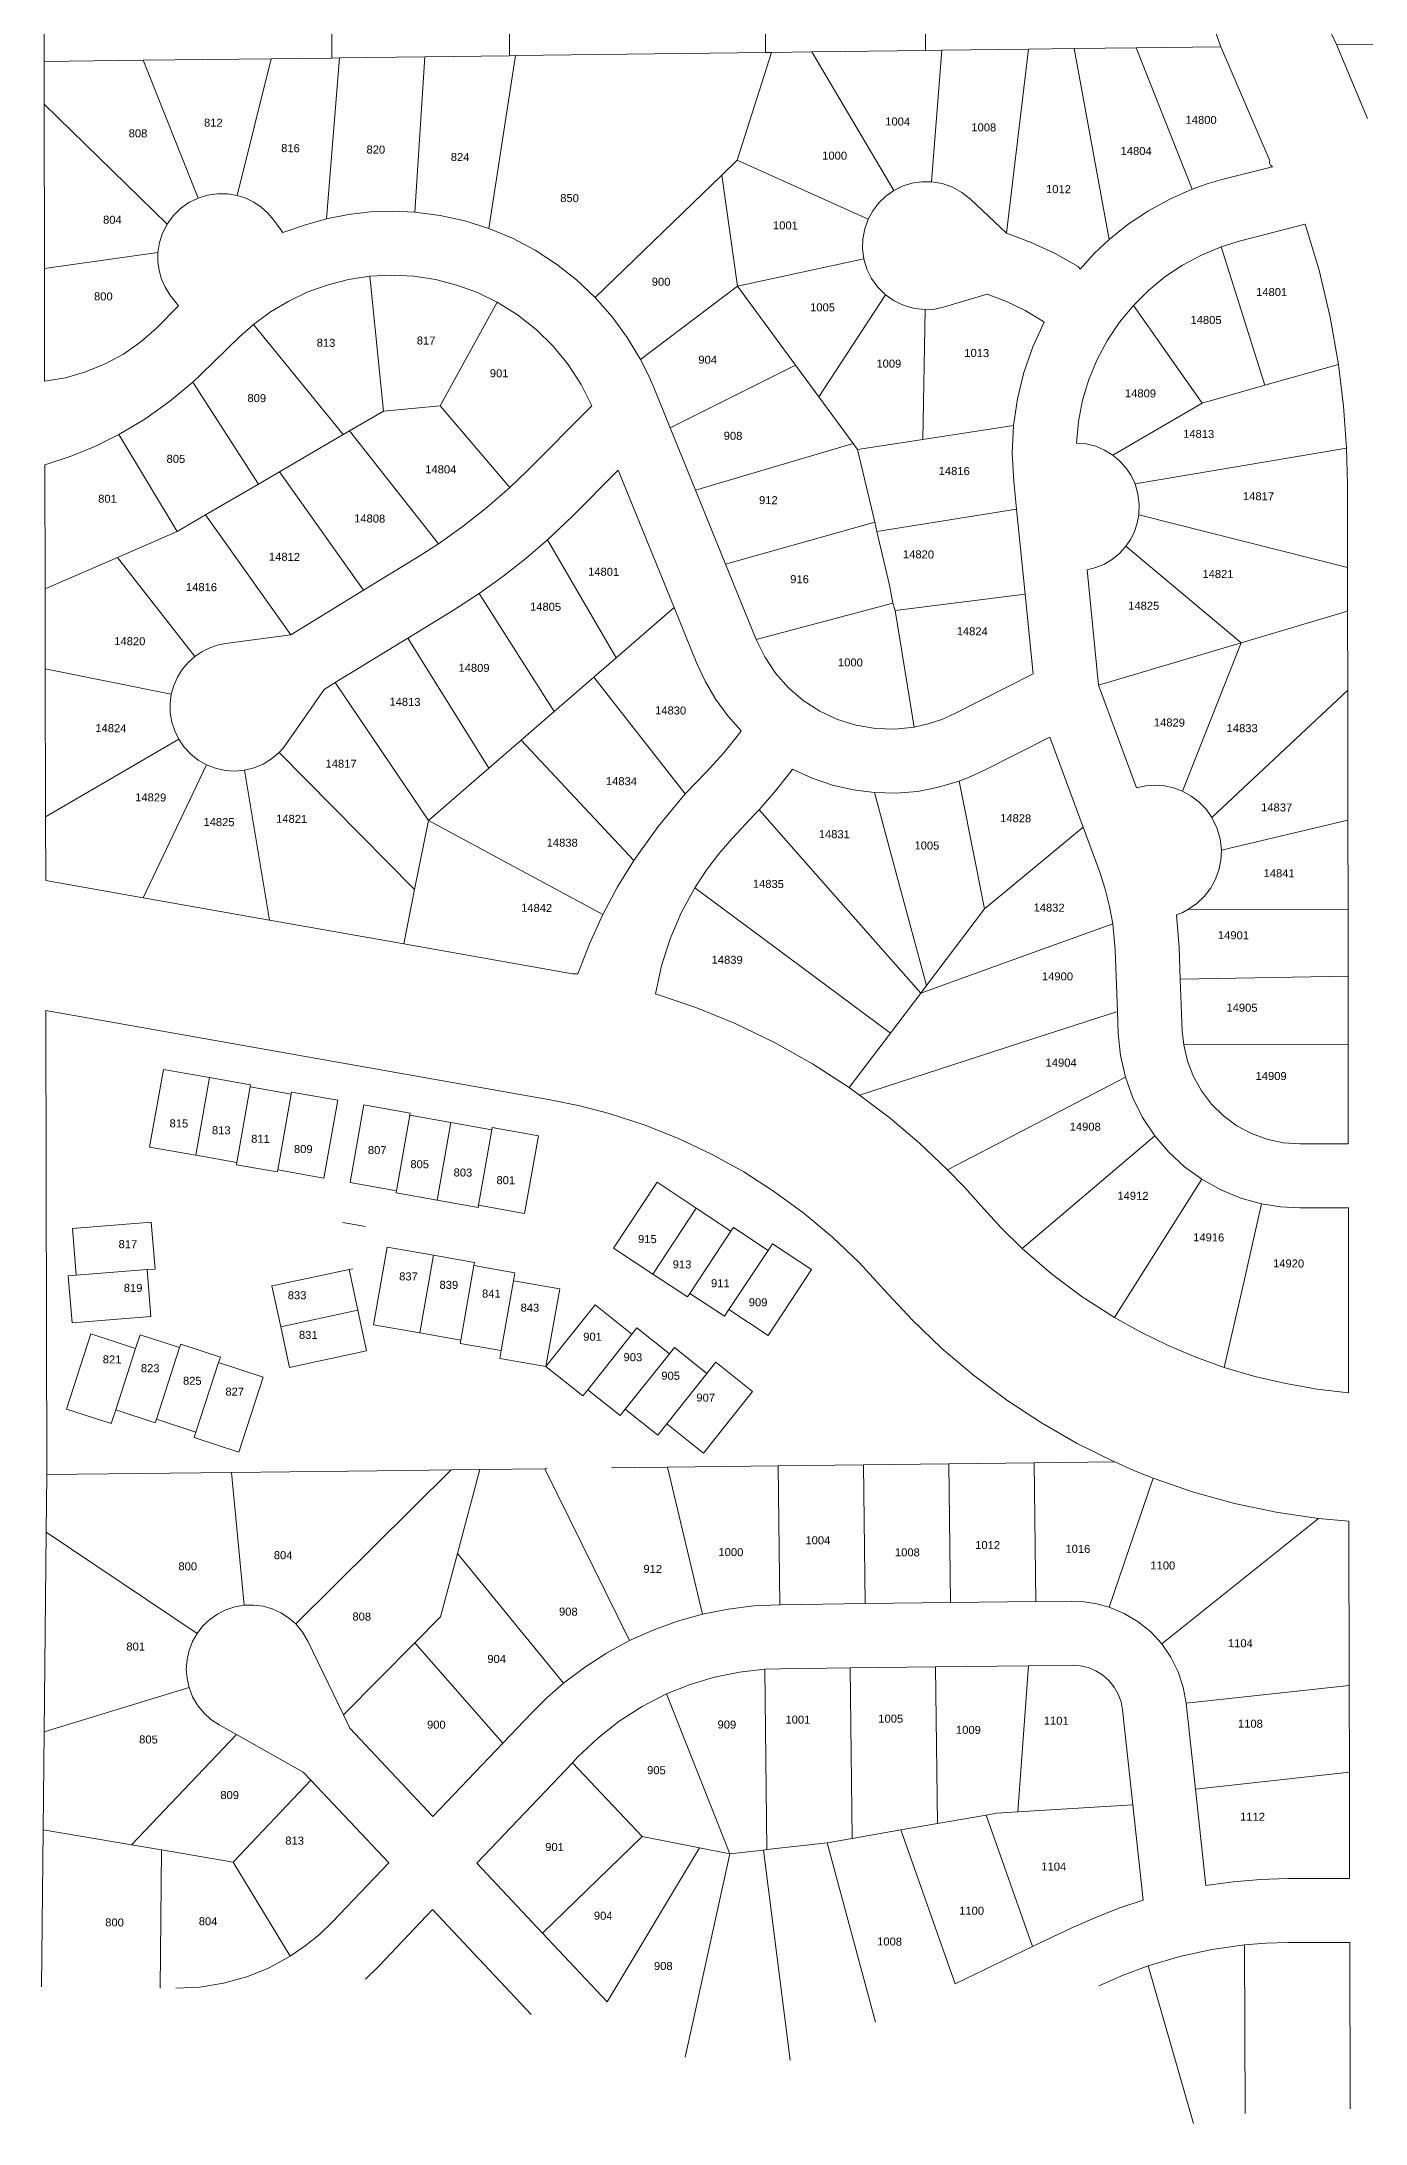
# Model space of a CAD drawing. Header units: feet. Extents: x 2808417 to 2820762, y 948624 to 970780.
# Drawn here: x 2816125 to 2817366, y 959688 to 961639 of the extents above; entities that cross this region are included whole.
import ezdxf
from ezdxf.enums import TextEntityAlignment as Align

# ---------------------------------------------------------------- set-up
doc = ezdxf.new("R2010")
doc.units = ezdxf.units.FT
doc.header["$LTSCALE"] = 0.015
doc.header["$MEASUREMENT"] = 0
doc.layers.add('Dakota County Addresses', color=7, linetype='Continuous')
doc.layers.add('Dakota County Parcels', color=7, linetype='Continuous')
doc.styles.add('Dimensions 100', font='arial.ttf')

# ---------------------------------------------------------------- blocks, each defined once
blk = doc.blocks.new('ACMAP_ANN_TEMPLATE_Dakota County Addresses')
at = {"layer": 'Dakota County Addresses', "style": 'Dimensions 100'}
blk.add_attdef('DakotaCountyAddress', text='', height=50, dxfattribs=at).set_placement((0, 0), align=Align.CENTER)

msp = doc.modelspace()

# ---------------------------------------------------------------- linework, layer by layer
at = {"layer": 'Dakota County Parcels', "lineweight": 5}
for p, q in [((2816563.4, 961625.5), (2816563, 961890.5)), ((2816803.3, 961628.5), (2816803, 961893.5)), ((2816953.3, 961630.5), (2816953, 961875.3)), ((2816127.3, 961620.2), (2816126.9, 961750)), ((2816396.9, 961748.5), (2816397.1, 961623.4)), ((2817329.3, 961656), (2817338.5, 961636.1)), ((2816127.3, 961620.2), (2816220.2, 961621.3)), ((2816127.3, 961580.2), (2816127.3, 961620.2)), ((2816220.2, 961621.3), (2816340.2, 961622.8)), ((2816220.2, 961621.3), (2816271.6, 961492.2)), ((2816308.3, 961494.7), (2816340.2, 961622.8)), ((2816340.2, 961622.8), (2816397.1, 961623.4)), ((2816392.1, 961472.8), (2816404.2, 961623.6)), ((2816397.1, 961623.4), (2816404.2, 961623.6)), ((2816404.2, 961623.6), (2816484.2, 961624.6)), ((2816474.8, 961479), (2816484.2, 961624.6)), ((2816484.2, 961624.6), (2816563.4, 961625.5)), ((2816544.2, 961463.8), (2816569.2, 961625.7)), ((2816563.4, 961625.5), (2816569.2, 961625.7)), ((2816569.2, 961625.7), (2816803.3, 961628.5)), ((2816776.8, 961527.6), (2816809.1, 961628.7)), ((2816803.3, 961628.5), (2816809.1, 961628.7)), ((2816809.1, 961628.7), (2816846.9, 961629.1)), ((2816846.9, 961629.1), (2816953.3, 961630.5)), ((2816846.9, 961629.1), (2816923.7, 961499.3)), ((2816953.3, 961630.5), (2816968.8, 961630.7)), ((2816959, 961507.4), (2816968.8, 961630.7)), ((2816968.8, 961630.7), (2817049.8, 961631.7)), ((2817029.3, 961459.2), (2817049.8, 961631.7)), ((2817049.8, 961631.7), (2817092.8, 961632.3)), ((2817092.8, 961632.3), (2817150.8, 961633)), ((2817092.8, 961632.3), (2817125.7, 961453.4)), ((2817150.8, 961633), (2817230.2, 961634)), ((2817150.8, 961633), (2817203.3, 961500.4)), ((2817230.2, 961634), (2817275.4, 961528.6)), ((2817338.5, 961636.1), (2817388.3, 961635.9)), ((2817338.5, 961636.1), (2817367.8, 961566.8)), ((2816127.6, 961426.2), (2816127.3, 961580.2)), ((2816127.3, 961580.2), (2816242.6, 961467.7)), ((2816762.4, 961513.7), (2816776.8, 961527.6)), ((2816776.8, 961527.6), (2816899.6, 961472.3)), ((2817233.8, 961510.2), (2817278.7, 961521.6)), ((2817275.4, 961528.6), (2817276, 961527.2)), ((2816643.8, 961399), (2816762.4, 961513.7)), ((2816762.4, 961513.7), (2816777.2, 961409.7)), ((2816995.5, 961491.2), (2817029.3, 961459.2)), ((2816342.5, 961471.5), (2816351.1, 961459.9)), ((2817248.7, 961452.1), (2817309.3, 961467.7)), ((2817248.7, 961452.1), (2817230.5, 961446.5)), ((2817230.5, 961446.5), (2817271.4, 961316.7)), ((2816127.6, 961426.2), (2816234, 961441.1)), ((2816127.8, 961320.5), (2816127.6, 961426.2)), ((2816777.2, 961409.7), (2816895.6, 961435.1)), ((2817096.4, 961427.9), (2817098.3, 961425.7)), ((2816432.5, 961418.9), (2816445.3, 961292.5)), ((2816686.3, 961341), (2816777.2, 961409.7)), ((2816777.2, 961409.7), (2816831.7, 961335.6)), ((2816253.2, 961391.2), (2816232.8, 961370.2)), ((2816245.1, 961401.4), (2816253.2, 961391.2)), ((2816498.5, 961297.3), (2816552, 961394.6)), ((2816853.5, 961305.8), (2816915.8, 961401.6)), ((2816950.9, 961265.9), (2816953.2, 961387.6)), ((2816971.3, 961390.1), (2817011.3, 961402)), ((2817148.2, 961391.6), (2817212.7, 961300.1)), ((2816323.5, 961373.6), (2816310.4, 961362)), ((2816323.5, 961373.6), (2816407.7, 961270.6)), ((2817063.3, 961376.9), (2817064.7, 961376)), ((2816274.6, 961327.2), (2816310.4, 961362)), ((2816266.7, 961319.7), (2816274.6, 961327.2)), ((2816714.1, 961276.7), (2816831.7, 961335.6)), ((2816831.7, 961335.6), (2816853.5, 961305.8)), ((2817271.4, 961316.7), (2817340.5, 961336.3)), ((2816266.7, 961319.7), (2816328.1, 961224.1)), ((2816698.7, 961314.7), (2816714.1, 961276.7)), ((2816853.5, 961305.8), (2816885.5, 961262.2)), ((2817212.7, 961300.1), (2817271.4, 961316.7)), ((2816413.4, 961273.9), (2816445.3, 961292.5)), ((2816445.3, 961292.5), (2816498.5, 961297.3)), ((2816498.5, 961297.3), (2816563.7, 961220.8)), ((2816579.6, 961236.1), (2816640.8, 961297.5)), ((2817129.1, 961251.1), (2817212.7, 961300.1)), ((2816197.4, 961270.5), (2816252.1, 961179.7)), ((2816347.8, 961235.6), (2816407.7, 961270.6)), ((2816407.7, 961270.6), (2816413.4, 961273.9)), ((2816413.4, 961273.9), (2816497, 961168.2)), ((2816714.1, 961276.7), (2816737.9, 961218.4)), ((2816889.6, 961256.6), (2816950.9, 961265.9)), ((2816950.9, 961265.9), (2817035.9, 961278.9)), ((2816737.9, 961218.4), (2816885.5, 961262.2)), ((2816885.5, 961262.2), (2816889.6, 961256.6)), ((2816889.6, 961256.6), (2816905.8, 961188.5)), ((2817149.8, 961224.2), (2817348.1, 961257.7)), ((2817348.8, 961223.9), (2817348.1, 961257.7)), ((2816128.2, 961126), (2816128, 961242)), ((2816328.1, 961224.1), (2816347.8, 961235.6)), ((2816347.8, 961235.6), (2816426.7, 961124.6)), ((2816563.7, 961220.8), (2816579.6, 961236.1)), ((2816622.1, 961193.7), (2816665.4, 961237.2)), ((2816665.4, 961237.2), (2816717.8, 961108.5)), ((2817036.1, 961226.9), (2817038.7, 961200.5)), ((2816278.7, 961195.2), (2816328.1, 961224.1)), ((2816737.9, 961218.4), (2816766.1, 961148.9)), ((2817348.9, 961145.9), (2817348.8, 961223.9)), ((2816252.1, 961179.7), (2816278.7, 961195.2)), ((2816278.7, 961195.2), (2816358.5, 961082.9)), ((2816599.2, 961172), (2816622.1, 961193.7)), ((2816766.1, 961148.9), (2816905.8, 961188.5)), ((2816905.8, 961188.5), (2816907.8, 961179.7)), ((2816907.8, 961179.7), (2817038.7, 961200.5)), ((2817038.7, 961200.5), (2817046.8, 961120.9)), ((2817153.4, 961195.4), (2817348.9, 961145.9)), ((2816196.1, 961155.4), (2816252.1, 961179.7)), ((2816599.2, 961172), (2816663.5, 961061.4)), ((2816907.8, 961179.7), (2816919.8, 961129.4)), ((2816128.2, 961126), (2816196.1, 961155.4)), ((2816196.1, 961155.4), (2816268.5, 961062.5)), ((2816426.7, 961124.6), (2816478.7, 961156.5)), ((2816478.7, 961156.5), (2816497, 961168.2)), ((2816766.1, 961148.9), (2816794.7, 961078.5)), ((2817141.2, 961165.8), (2817249.3, 961075.3)), ((2816919.8, 961129.4), (2816922.7, 961112.6)), ((2817104.8, 961143.6), (2817115.7, 961035.7)), ((2817349, 961104.9), (2817348.9, 961145.9)), ((2816128.4, 961051), (2816128.2, 961126)), ((2816358.5, 961082.9), (2816426.7, 961124.6)), ((2816510.1, 961105.3), (2816535.2, 961121.6)), ((2816535.2, 961121.6), (2816605.4, 961011)), ((2816794.7, 961078.5), (2816922.7, 961112.6)), ((2816922.7, 961112.6), (2816925, 961105.7)), ((2816925, 961105.7), (2817046.8, 961120.9)), ((2817046.8, 961120.9), (2817054.3, 961046.3)), ((2816468.3, 961079.7), (2816510.1, 961105.3)), ((2816663.5, 961061.4), (2816717.8, 961108.5)), ((2816717.8, 961108.5), (2816739.1, 961055.9)), ((2816925, 961105.7), (2816942.9, 960996.4)), ((2817249.3, 961075.3), (2817349, 961104.9)), ((2817349.1, 961030.9), (2817349, 961104.9)), ((2816297.3, 961074.6), (2816358.5, 961082.9)), ((2816400.1, 961038), (2816468.3, 961079.7)), ((2816468.3, 961079.7), (2816544.2, 960957.9)), ((2817115.7, 961035.7), (2817249.3, 961075.3)), ((2817194.2, 960936.3), (2817249.3, 961075.3)), ((2816642.4, 961043.1), (2816663.5, 961061.4)), ((2816128.6, 960912.1), (2816128.4, 961051)), ((2816128.4, 961051), (2816246.5, 961027.1)), ((2816354.6, 960980.9), (2816389.8, 961031.7)), ((2816389.8, 961031.7), (2816400.1, 961038)), ((2816400.1, 961038), (2816487.5, 960908.8)), ((2816605.4, 961011), (2816642.4, 961043.1)), ((2816642.4, 961043.1), (2816728, 960933.8)), ((2817054.3, 961046.3), (2816980.8, 961009)), ((2817115.7, 961035.7), (2817151.3, 960939.5)), ((2817221.8, 960911.6), (2817349.1, 961030.9)), ((2817349.3, 960909), (2817349.1, 961030.9)), ((2816574.4, 960984.1), (2816605.4, 961011)), ((2816779.3, 960990.9), (2816780.7, 960992.7)), ((2816128.6, 960912.1), (2816253.5, 960984.9)), ((2816544.2, 960957.9), (2816574.4, 960984.1)), ((2816574.4, 960984.1), (2816679.9, 960871.4)), ((2817008, 960955.5), (2817069.8, 960986.8)), ((2817069.8, 960986.8), (2817101.1, 960902.5)), ((2816220.3, 960836.3), (2816279.6, 960960.9)), ((2816315.2, 960955.9), (2816338.5, 960815.4)), ((2816347.5, 960972.5), (2816474.6, 960844.1)), ((2816487.5, 960908.8), (2816544.2, 960957.9)), ((2816728, 960933.8), (2816748.2, 960954.5)), ((2816827.4, 960955), (2816828.8, 960956.9)), ((2816793.2, 960914.4), (2816797.5, 960918.8)), ((2816797.5, 960918.8), (2816797.9, 960918.4)), ((2816128.8, 960852.5), (2816128.6, 960912.1)), ((2816474.6, 960844.1), (2816487.5, 960908.8)), ((2816487.5, 960908.8), (2816650.9, 960820.8)), ((2816772.3, 960892), (2816793.2, 960914.4)), ((2817101.1, 960902.5), (2817116.7, 960860.3)), ((2817230.7, 960880.9), (2817349.3, 960909)), ((2817349.4, 960825), (2817349.3, 960909)), ((2816128.8, 960852.5), (2816220.3, 960836.3)), ((2816464.5, 960793.1), (2816474.6, 960844.1)), ((2816220.3, 960836.3), (2816338.5, 960815.4)), ((2816954.3, 960754.1), (2817008.6, 960825.9)), ((2817191.1, 960789.9), (2817188.8, 960820.4)), ((2817199.9, 960825.7), (2817349.4, 960825)), ((2817349.5, 960763), (2817349.4, 960825)), ((2816338.5, 960815.4), (2816464.5, 960793.1)), ((2817131.1, 960787.6), (2817129, 960811.8)), ((2816464.5, 960793.1), (2816622.4, 960765.1)), ((2817133.4, 960729.7), (2817131.1, 960787.6)), ((2817192.2, 960760), (2817191.1, 960789.9)), ((2816622.4, 960765.1), (2816627.6, 960765.1)), ((2817192.2, 960760), (2817349.5, 960763)), ((2817194.1, 960711.4), (2817192.2, 960760)), ((2817349.6, 960699), (2817349.5, 960763)), ((2816920.5, 960709.5), (2816948.9, 960746.9)), ((2816948.9, 960746.9), (2816954.3, 960754.1)), ((2816129.4, 960572.8), (2816129, 960730.6)), ((2816129, 960730.6), (2816601.5, 960647)), ((2817134.1, 960709.1), (2817133.4, 960729.7)), ((2816881.9, 960658.4), (2816920.5, 960709.5)), ((2817194.1, 960711.4), (2817195.4, 960698.5)), ((2817195.4, 960698.5), (2817349.6, 960699)), ((2817349.7, 960605.7), (2817349.6, 960699)), ((2816226.2, 960602.7), (2816239.1, 960675.5)), ((2816239.1, 960675.5), (2816282.4, 960667.9)), ((2816269.5, 960595), (2816282.4, 960667.9)), ((2816282.4, 960667.9), (2816320.8, 960661.1)), ((2816320.4, 960659.1), (2816320.8, 960661.1)), ((2816307.9, 960588.2), (2816320.4, 960659.1)), ((2816320.4, 960659.1), (2816358.8, 960652.3)), ((2816346.3, 960581.4), (2816358.8, 960652.3)), ((2816358.8, 960652.3), (2816359.2, 960654.3)), ((2816359.2, 960654.3), (2816402.5, 960646.6)), ((2816389.6, 960573.7), (2816402.5, 960646.6)), ((2816414.2, 960569.4), (2816427.1, 960642.2)), ((2816427.1, 960642.2), (2816470.4, 960634.6)), ((2816891.7, 960651.5), (2816881.9, 960658.4)), ((2816457.5, 960561.7), (2816470.1, 960632.6)), ((2816470.1, 960632.6), (2816470.4, 960634.6)), ((2816470.1, 960632.6), (2816508.5, 960625.8)), ((2816495.6, 960552.9), (2816508.5, 960625.8)), ((2816508.5, 960625.8), (2816546.9, 960619)), ((2816226.2, 960602.7), (2816269.5, 960595)), ((2816534.3, 960548.1), (2816546.9, 960619)), ((2816546.9, 960619), (2816547.2, 960621)), ((2816547.2, 960621), (2816590.6, 960613.3)), ((2816577.6, 960540.4), (2816590.6, 960613.3)), ((2817304.2, 960605.7), (2817349.7, 960605.7)), ((2816269.5, 960595), (2816307.9, 960588.2)), ((2816307.9, 960588.2), (2816307.5, 960586.2)), ((2816307.5, 960586.2), (2816345.9, 960579.4)), ((2816129.9, 960295.7), (2816129.4, 960572.8)), ((2816345.9, 960579.4), (2816346.3, 960581.4)), ((2816346.3, 960581.4), (2816389.6, 960573.7)), ((2816414.2, 960569.4), (2816457.5, 960561.7)), ((2816661, 960508), (2816701.8, 960569.7)), ((2816701.8, 960569.7), (2816738.5, 960545.5)), ((2816457.5, 960561.7), (2816457.2, 960559.7)), ((2816457.2, 960559.7), (2816495.6, 960552.9)), ((2816495.6, 960552.9), (2816534, 960546.1)), ((2816534, 960546.1), (2816534.3, 960548.1)), ((2816534.3, 960548.1), (2816577.6, 960540.4)), ((2816697.7, 960483.7), (2816738.5, 960545.5)), ((2816738.5, 960545.5), (2816771.1, 960524)), ((2817304.2, 960545.7), (2817349.8, 960545.7)), ((2817349.9, 960465.7), (2817349.8, 960545.7)), ((2816154, 960526.3), (2816227.8, 960532.2)), ((2816154, 960526.3), (2816157.5, 960482.5)), ((2816227.8, 960532.2), (2816231.3, 960488.4)), ((2816407.4, 960532), (2816428.6, 960528.2)), ((2816771.1, 960524), (2816773.3, 960527.3)), ((2816773.3, 960527.3), (2816805.8, 960505.8)), ((2816436.1, 960436.1), (2816449, 960509)), ((2816449, 960509), (2816492.3, 960501.3)), ((2816661, 960508), (2816697.7, 960483.7)), ((2816732.5, 960465.6), (2816771.1, 960524)), ((2816769.1, 960450.3), (2816805.8, 960505.8)), ((2816805.8, 960505.8), (2816809.9, 960512)), ((2816809.9, 960512), (2816846.6, 960487.8)), ((2816157.5, 960482.5), (2816223.8, 960487.8)), ((2816223.8, 960487.8), (2816231.3, 960488.4)), ((2816223.8, 960487.8), (2816227.3, 960443.9)), ((2816344.3, 960473.2), (2816413.2, 960488)), ((2816416.6, 960488.7), (2816413.2, 960488)), ((2816413.2, 960488), (2816421.4, 960449.9)), ((2816479.4, 960428.5), (2816492.3, 960501.3)), ((2816492.3, 960501.3), (2816530.7, 960494.5)), ((2816517.8, 960421.7), (2816530.2, 960491.6)), ((2816530.2, 960491.6), (2816530.7, 960494.5)), ((2816530.2, 960491.6), (2816568.6, 960484.8)), ((2816846.6, 960487.8), (2816805.8, 960426.1)), ((2816157.5, 960482.5), (2816150, 960481.9)), ((2816150, 960481.9), (2816153.5, 960438)), ((2816340.9, 960472.5), (2816344.3, 960473.2)), ((2816340.9, 960472.5), (2816349.1, 960434.3)), ((2816555.7, 960411.9), (2816567.3, 960477.4)), ((2816567.3, 960477.4), (2816568.6, 960484.8)), ((2816567.3, 960477.4), (2816610.6, 960469.7)), ((2816597.7, 960396.9), (2816610.6, 960469.7)), ((2816697.7, 960483.7), (2816730.3, 960462.2)), ((2816349.1, 960434.3), (2816421.4, 960449.9)), ((2816421.4, 960449.9), (2816429.6, 960411.8)), ((2816597.7, 960396.9), (2816643.8, 960454.7)), ((2816643.8, 960454.7), (2816678.2, 960427.3)), ((2816730.3, 960462.2), (2816732.5, 960465.6)), ((2816732.5, 960465.6), (2816765, 960444.1)), ((2816765, 960444.1), (2816769.1, 960450.3)), ((2816769.1, 960450.3), (2816805.8, 960426.1)), ((2817350, 960372.5), (2817349.9, 960465.7)), ((2816148.3, 960357.1), (2816171.2, 960427.5)), ((2816153.5, 960438), (2816227.3, 960443.9)), ((2816171.2, 960427.5), (2816213.1, 960413.9)), ((2816349.1, 960434.3), (2816357.3, 960396.2)), ((2816436.1, 960436.1), (2816479.4, 960428.5)), ((2816479.4, 960428.5), (2816517.8, 960421.7)), ((2816636.8, 960375.3), (2816678.2, 960427.3)), ((2816678.2, 960427.3), (2816682.9, 960433.2)), ((2816682.9, 960433.2), (2816713.4, 960408.9)), ((2816194.4, 960356.4), (2816213.1, 960413.9)), ((2816213.1, 960413.9), (2816217.2, 960426.7)), ((2816217.2, 960426.7), (2816254.3, 960414.7)), ((2816232.5, 960347.6), (2816254.3, 960414.7)), ((2816254.3, 960414.7), (2816255.4, 960418)), ((2816255.4, 960418), (2816292.5, 960405.9)), ((2816370, 960398.9), (2816429.6, 960411.8)), ((2816517.8, 960421.7), (2816517.3, 960418.7)), ((2816517.3, 960418.7), (2816517.8, 960421.7)), ((2816517.3, 960418.7), (2816555.7, 960411.9)), ((2816555.7, 960411.9), (2816554.4, 960404.5)), ((2816672, 960356.9), (2816713.4, 960408.9)), ((2816713.4, 960408.9), (2816718, 960414.8)), ((2816718, 960414.8), (2816748.6, 960390.5)), ((2816269.6, 960335.6), (2816290.8, 960400.7)), ((2816290.8, 960400.7), (2816292.5, 960405.9)), ((2816292.5, 960405.9), (2816290.8, 960400.7)), ((2816290.8, 960400.7), (2816332.6, 960387.1)), ((2816357.3, 960396.2), (2816370, 960398.9)), ((2816554.4, 960404.5), (2816597.7, 960396.9)), ((2816597.7, 960396.9), (2816632.1, 960369.5)), ((2816710.9, 960343.2), (2816748.6, 960390.5)), ((2816748.6, 960390.5), (2816757, 960401.1)), ((2816757, 960401.1), (2816791.4, 960373.7)), ((2816309.7, 960316.7), (2816332.6, 960387.1)), ((2816632.1, 960369.5), (2816636.8, 960375.3)), ((2816636.8, 960375.3), (2816667.3, 960351)), ((2816791.4, 960373.7), (2816745.3, 960315.8)), ((2816148.3, 960357.1), (2816190.2, 960343.5)), ((2816190.2, 960343.5), (2816194.4, 960356.4)), ((2816194.4, 960356.4), (2816231.4, 960344.3)), ((2816667.3, 960351), (2816672, 960356.9)), ((2816672, 960356.9), (2816702.5, 960332.6)), ((2816231.4, 960344.3), (2816232.5, 960347.6)), ((2816232.5, 960347.6), (2816269.6, 960335.6)), ((2816269.6, 960335.6), (2816267.9, 960330.4)), ((2816267.9, 960330.4), (2816309.7, 960316.7)), ((2816702.5, 960332.6), (2816710.9, 960343.2)), ((2816710.9, 960343.2), (2816745.3, 960315.8)), ((2816129.2, 960241.6), (2816129.9, 960295.7)), ((2816129.9, 960295.7), (2816302.9, 960297.7)), ((2816302.9, 960297.7), (2816467, 960299.7)), ((2816302.9, 960297.7), (2816314.9, 960173.2)), ((2816363.2, 960155.8), (2816508.7, 960300.2)), ((2816467, 960299.7), (2816508.7, 960300.2)), ((2816508.7, 960300.2), (2816535.7, 960300.5)), ((2816514.8, 960221.8), (2816535.7, 960300.5)), ((2816535.7, 960300.5), (2816596.5, 960301.2)), ((2816596.5, 960301.2), (2816598.8, 960301.3)), ((2816596.5, 960301.2), (2816676.1, 960140.1)), ((2816659.2, 960302), (2816711.5, 960302.6)), ((2816711.5, 960302.6), (2816815.3, 960303.9)), ((2816711.5, 960302.6), (2816711.5, 960302.6)), ((2816711.5, 960302.6), (2816744.5, 960164.9)), ((2816815.3, 960303.9), (2816895.2, 960304.9)), ((2816815.3, 960303.8), (2816815.3, 960303.9)), ((2816816.8, 960173.8), (2816815.3, 960303.8)), ((2816895.2, 960304.9), (2816975.2, 960305.8)), ((2816895.2, 960304.8), (2816895.2, 960304.9)), ((2816896.8, 960174.8), (2816895.2, 960304.8)), ((2816975.2, 960305.8), (2817055.2, 960306.8)), ((2816975.2, 960305.7), (2816975.2, 960305.8)), ((2816976.8, 960175.7), (2816975.2, 960305.7)), ((2817055.2, 960306.8), (2817130.5, 960307.7)), ((2817055.2, 960306.7), (2817055.2, 960306.8)), ((2817056.8, 960176.7), (2817055.2, 960306.7)), ((2817125.7, 960171.4), (2817166.7, 960292.4)), ((2817130.5, 960307.7), (2817130.8, 960307.6)), ((2817174.8, 960137), (2817321.6, 960254.7)), ((2817321.6, 960254.7), (2817350.1, 960252.1)), ((2817350.5, 960098.1), (2817350.1, 960252.1)), ((2816127.4, 960054.7), (2816129.2, 960241.6)), ((2816129.2, 960241.6), (2816270.7, 960146.9)), ((2816498.9, 960162.3), (2816514.8, 960221.8)), ((2816514.8, 960221.8), (2816614.1, 960100.2)), ((2816816.8, 960173.8), (2816896.8, 960174.8)), ((2816896.8, 960174.8), (2816976.8, 960175.7)), ((2816976.8, 960175.7), (2817056.8, 960176.7)), ((2817056.8, 960176.7), (2817090, 960177.1)), ((2816474.8, 960138), (2816498.9, 960162.3)), ((2816374.6, 960139.6), (2816407.9, 960070.6)), ((2816407.9, 960070.6), (2816474.8, 960138)), ((2816474.8, 960138), (2816557.2, 960044.1)), ((2816817.5, 960113.8), (2816882.8, 960114.6)), ((2816882.8, 960114.6), (2816962.8, 960115.6)), ((2816884.7, 959954.7), (2816882.8, 960114.6)), ((2816962.8, 960115.6), (2817049.8, 960116.6)), ((2816964.5, 959968.6), (2816962.8, 960115.6)), ((2817040, 959979.6), (2817049.8, 960116.6)), ((2817049.8, 960116.6), (2817090.8, 960117.1)), ((2816127.4, 960054.7), (2816263.2, 960096.1)), ((2816817.5, 960113.8), (2816802.8, 960113.3)), ((2816804.8, 959944.2), (2816802.8, 960113.3)), ((2817197.8, 960081.6), (2817350.5, 960098.1)), ((2817350.7, 960016.7), (2817350.5, 960098.1)), ((2816710.7, 960090.1), (2816769.9, 959940.3)), ((2817197.8, 960081.6), (2817206.5, 960001)), ((2816291.3, 960061.2), (2816307.5, 960052.1)), ((2816407.9, 960070.6), (2816413.9, 960058)), ((2816413.9, 960058), (2816491.7, 959975.3)), ((2816557.2, 960044.1), (2816584.3, 960072.5)), ((2817138.1, 960075.1), (2817147.7, 959986.3)), ((2816126.4, 959962.7), (2816127.4, 960054.7)), ((2816209.1, 959948.7), (2816307.5, 960052.1)), ((2816307.5, 960052.1), (2816370.2, 960016.9)), ((2816491.7, 959975.3), (2816557.2, 960044.1)), ((2816532.9, 959931.5), (2816622.5, 960025.6)), ((2816622.5, 960025.6), (2816627.7, 960031.1)), ((2816687.7, 959956.6), (2816622.5, 960025.6)), ((2816304.4, 959932.6), (2816377.4, 960009.3)), ((2816370.2, 960016.9), (2816377.4, 960009.3)), ((2816377.4, 960009.3), (2816450.3, 959931.8)), ((2817206.5, 960001), (2817350.7, 960016.7)), ((2817206.5, 960001), (2817216.3, 959910.6)), ((2817350.9, 959917.1), (2817350.7, 960016.7)), ((2817010.2, 959976.6), (2817020, 959978.3)), ((2817020, 959978.3), (2817040, 959979.6)), ((2817040, 959979.6), (2817147.7, 959986.3)), ((2817147.7, 959986.3), (2817157.5, 959896.8)), ((2816125, 959815.6), (2816126.4, 959962.7)), ((2816126.4, 959962.7), (2816209.1, 959948.7)), ((2816884.7, 959954.7), (2816930.2, 959962.6)), ((2816930.2, 959962.6), (2816964.5, 959968.6)), ((2816930.2, 959962.6), (2816981.3, 959818.5)), ((2816964.5, 959968.6), (2817010.2, 959976.6)), ((2817010.2, 959976.6), (2817053.8, 959853.3)), ((2816209.1, 959948.7), (2816237.3, 959944)), ((2816236, 959814.5), (2816237.3, 959944)), ((2816237.3, 959944), (2816304.4, 959932.6)), ((2816594.5, 959865.9), (2816687.7, 959956.6)), ((2816655.1, 959801.5), (2816741.6, 959945.9)), ((2816687.7, 959956.6), (2816741.6, 959945.9)), ((2816728.3, 959749.8), (2816769.9, 959940.3)), ((2816741.6, 959945.9), (2816769.9, 959940.3)), ((2816769.9, 959940.3), (2816801.6, 959943.8)), ((2816801.6, 959943.8), (2816804.8, 959944.2)), ((2816801.6, 959943.8), (2816826.7, 959746.8)), ((2816804.8, 959944.2), (2816861.3, 959950.6)), ((2816861.3, 959950.6), (2816884.7, 959954.7)), ((2816861.3, 959950.6), (2816906.4, 959782.6)), ((2816304.4, 959932.6), (2816358, 959844.3)), ((2816397.6, 959876.5), (2816450.3, 959931.8)), ((2816532.9, 959931.5), (2816594.5, 959865.9)), ((2817292.9, 959917), (2817350.9, 959917.1)), ((2816441.1, 959835.1), (2816491.4, 959888)), ((2816491.4, 959888), (2816583.9, 959789.6)), ((2816594.5, 959865.9), (2816655.1, 959801.5)), ((2817053.8, 959853.3), (2817089.9, 959870.6)), ((2816981.3, 959818.5), (2817053.8, 959853.3)), ((2817252.9, 959697), (2817252.5, 959854.9)), ((2817293.1, 959857), (2817351, 959857.1)), ((2817351.4, 959701.2), (2817351, 959857.1)), ((2816428.6, 959822.8), (2816441.1, 959835.1)), ((2817162.1, 959835.3), (2817204.5, 959687.6))]:
    msp.add_line(p, q, dxfattribs=at)
for points in [[(2817191.4, 961878.3), (2817190.3, 961842.7), (2817191.5, 961807.1), (2817194.9, 961771.6), (2817200.5, 961736.4), (2817208.3, 961701.7), (2817218.2, 961667.5), (2817230.2, 961634)], [(2817278.7, 961521.6), (2817278, 961522), (2817277.4, 961522.4), (2817276.9, 961522.9), (2817276.4, 961523.5), (2817276.1, 961524.2), (2817275.9, 961524.9), (2817275.8, 961525.7), (2817275.8, 961526.4), (2817276, 961527.2)], [(2816959, 961507.4), (2816949.8, 961507.5), (2816940.7, 961506.1), (2816932, 961503.3), (2816923.7, 961499.3)], [(2816995.5, 961491.2), (2816987.6, 961497.5), (2816978.7, 961502.4), (2816969.1, 961505.8), (2816959, 961507.4)], [(2817203.3, 961500.4), (2817182.5, 961491.2), (2817162.5, 961480.2), (2817143.5, 961467.6), (2817125.7, 961453.4)], [(2817233.8, 961510.2), (2817218.4, 961505.7), (2817203.3, 961500.4)], [(2816271.6, 961492.2), (2816263, 961487.9), (2816255.1, 961482.3), (2816248.3, 961475.5), (2816242.6, 961467.7)], [(2816308.3, 961494.7), (2816299.1, 961496.2), (2816289.8, 961496.3), (2816280.6, 961495), (2816271.6, 961492.2)], [(2816342.5, 961471.5), (2816337.1, 961478), (2816330.9, 961483.7), (2816323.9, 961488.4), (2816316.3, 961492.1), (2816308.3, 961494.7)], [(2816923.7, 961499.3), (2816916.2, 961494), (2816909.6, 961487.6), (2816904, 961480.3), (2816899.6, 961472.3)], [(2816242.6, 961467.7), (2816238.4, 961459.3), (2816235.5, 961450.4), (2816234, 961441.1)], [(2816392.1, 961472.8), (2816371.4, 961466.9), (2816351.1, 961459.9)], [(2816474.8, 961479), (2816454, 961479.9), (2816433.2, 961479.2), (2816412.5, 961476.8), (2816392.1, 961472.8)], [(2816544.2, 961463.8), (2816521.6, 961470.9), (2816498.4, 961476), (2816474.8, 961479)], [(2816643.8, 961399), (2816626.4, 961415.5), (2816607.6, 961430.3), (2816587.5, 961443.4), (2816566.3, 961454.6), (2816544.2, 961463.8)], [(2816899.6, 961472.3), (2816896.4, 961463.3), (2816894.6, 961454), (2816894.4, 961444.5), (2816895.6, 961435.1)], [(2817340.5, 961336.3), (2817332.7, 961380.7), (2817322.3, 961424.5), (2817309.3, 961467.7)], [(2817096.4, 961427.9), (2817074.9, 961440.1), (2817052.5, 961450.6), (2817029.3, 961459.2)], [(2817125.7, 961453.4), (2817111.5, 961440.1), (2817098.3, 961425.7)], [(2817230.5, 961446.5), (2817212.1, 961438.8), (2817194.4, 961429.4), (2817177.8, 961418.3), (2817162.3, 961405.7), (2817148.2, 961391.6)], [(2816234, 961441.1), (2816234, 961432.7), (2816235.1, 961424.4), (2816237.3, 961416.3), (2816240.7, 961408.6), (2816245.1, 961401.4)], [(2816895.6, 961435.1), (2816898.5, 961425.6), (2816902.9, 961416.7), (2816908.7, 961408.6), (2816915.8, 961401.6)], [(2816432.5, 961418.9), (2816412.7, 961415.9), (2816393.4, 961411), (2816374.6, 961404.3), (2816356.6, 961395.7), (2816339.5, 961385.5), (2816323.5, 961373.6)], [(2816552, 961394.6), (2816533.4, 961403.6), (2816514.1, 961410.7), (2816494.1, 961415.8), (2816473.7, 961418.9), (2816453.1, 961419.9), (2816432.5, 961418.9)], [(2816640.8, 961297.5), (2816630.8, 961317.4), (2816618.6, 961336.1), (2816604.4, 961353.4), (2816588.5, 961369), (2816570.9, 961382.8), (2816552, 961394.6)], [(2816686.3, 961341), (2816673.9, 961361.6), (2816659.7, 961381), (2816643.8, 961399)], [(2816915.8, 961401.6), (2816924.1, 961395.8), (2816933.3, 961391.4), (2816943.1, 961388.7), (2816953.2, 961387.6)], [(2816953.2, 961387.6), (2816962.3, 961388.2), (2816971.3, 961390.1)], [(2817063.3, 961376.9), (2817046.8, 961386.9), (2817029.4, 961395.3), (2817011.3, 961402)], [(2817148.2, 961391.6), (2817135.2, 961375.9), (2817123.9, 961359), (2817114.3, 961341), (2817106.6, 961322.2), (2817100.7, 961302.8), (2817096.8, 961282.8), (2817094.9, 961262.6)], [(2816127.8, 961320.5), (2816147.3, 961323.8), (2816166.2, 961329.2), (2816184.4, 961336.7), (2816201.7, 961346), (2816217.9, 961357.3), (2816232.8, 961370.2)], [(2817064.7, 961376), (2817054, 961352.9), (2817045.6, 961328.8), (2817039.6, 961304.1), (2817035.9, 961278.9)], [(2816698.7, 961314.7), (2816692.9, 961328), (2816686.3, 961341)], [(2817348.1, 961257.7), (2817345.3, 961297.1), (2817340.5, 961336.3)], [(2816197.4, 961270.5), (2816221.8, 961285), (2816244.9, 961301.4), (2816266.7, 961319.7)], [(2816128, 961242), (2816151.8, 961249.9), (2816175, 961259.3), (2816197.4, 961270.5)], [(2817035.9, 961278.9), (2817034.7, 961252.9), (2817036.1, 961226.9)], [(2817129.1, 961251.1), (2817121.3, 961255.9), (2817112.9, 961259.5), (2817104, 961261.7), (2817094.9, 961262.6)], [(2817149.8, 961224.2), (2817146.1, 961232), (2817141.4, 961239.1), (2817135.7, 961245.5), (2817129.1, 961251.1)], [(2816497, 961168.2), (2816520.1, 961184.6), (2816542.4, 961202.1), (2816563.7, 961220.8)], [(2817153.4, 961195.4), (2817153.7, 961205.2), (2817152.5, 961214.8), (2817149.8, 961224.2)], [(2817141.2, 961165.8), (2817145.7, 961172.5), (2817149.3, 961179.8), (2817151.8, 961187.5), (2817153.4, 961195.4)], [(2816535.2, 961121.6), (2816557.3, 961137.5), (2816578.7, 961154.3), (2816599.2, 961172)], [(2817104.8, 961143.6), (2817113.2, 961145.8), (2817121.2, 961149.2), (2817128.7, 961153.8), (2817135.4, 961159.3), (2817141.2, 961165.8)], [(2816297.3, 961074.6), (2816289.6, 961073), (2816282.1, 961070.4), (2816275, 961066.9), (2816268.5, 961062.5)], [(2816794.7, 961078.5), (2816802.7, 961062.1), (2816812.9, 961046.9), (2816825.1, 961033.2), (2816838.9, 961021.3), (2816854.3, 961011.3), (2816870.9, 961003.5), (2816888.4, 960998.1), (2816906.4, 960995), (2816924.7, 960994.5), (2816942.9, 960996.4)], [(2816268.5, 961062.5), (2816262.2, 961056.8), (2816256.7, 961050.3), (2816252.2, 961043), (2816248.8, 961035.2), (2816246.5, 961027.1)], [(2816739.1, 961055.9), (2816747.2, 961038.7), (2816756.8, 961022.3), (2816768, 961006.9), (2816780.7, 960992.7)], [(2816246.5, 961027.1), (2816245.4, 961018.4), (2816245.6, 961009.7), (2816247, 961001.1), (2816249.7, 960992.7), (2816253.5, 960984.9)], [(2816942.9, 960996.4), (2816955.9, 960999.3), (2816968.6, 961003.5), (2816980.8, 961009)], [(2816253.5, 960984.9), (2816258.6, 960977.5), (2816264.7, 960971), (2816271.8, 960965.4), (2816279.6, 960960.9)], [(2816347.5, 960972.5), (2816351.3, 960976.6), (2816354.6, 960980.9)], [(2816748.2, 960954.5), (2816764.4, 960972.1), (2816779.3, 960990.9)], [(2816279.6, 960960.9), (2816288.1, 960957.7), (2816297, 960955.7), (2816306.1, 960955.1), (2816315.2, 960955.9)], [(2816315.2, 960955.9), (2816324.1, 960958.2), (2816332.6, 960961.7), (2816340.5, 960966.5), (2816347.5, 960972.5)], [(2816797.5, 960918.8), (2816812.9, 960936.6), (2816827.4, 960955)], [(2816828.8, 960956.9), (2816847.1, 960948.5), (2816866.1, 960941.9), (2816885.7, 960937.4), (2816905.7, 960934.9)], [(2816985, 960945.6), (2816996.6, 960950.2), (2817008, 960955.5)], [(2816905.7, 960934.9), (2816925.8, 960934.5), (2816945.9, 960936.1), (2816965.7, 960939.9), (2816985, 960945.6)], [(2816905.7, 960934.9), (2816927.2, 960854.8), (2816954.3, 960754.1)], [(2816985, 960945.6), (2817000.5, 960867.1), (2817008.6, 960825.9)], [(2817194.2, 960936.3), (2817186, 960939.3), (2817177.4, 960941.2), (2817168.6, 960941.9), (2817159.9, 960941.3), (2817151.3, 960939.5)], [(2817221.8, 960911.6), (2817216.4, 960919.3), (2817209.8, 960926), (2817202.4, 960931.7), (2817194.2, 960936.3)], [(2816728, 960933.8), (2816703, 960903.3), (2816679.9, 960871.4)], [(2816797.9, 960918.4), (2816850.4, 960858.8), (2816948.9, 960746.9)], [(2817008.6, 960825.9), (2817035.6, 960848.3), (2817101.1, 960902.5)], [(2817230.7, 960880.9), (2817229.5, 960891.6), (2817226.5, 960902), (2817221.8, 960911.6)], [(2816772.3, 960892), (2816759.6, 960877.4), (2816747.9, 960862), (2816737.2, 960845.8)], [(2817199.9, 960825.7), (2817207.7, 960831.1), (2817214.6, 960837.6), (2817220.4, 960845), (2817225, 960853.3), (2817228.3, 960862.2), (2817230.3, 960871.5), (2817230.7, 960880.9)], [(2816679.9, 960871.4), (2816664.6, 960846.5), (2816650.9, 960820.8)], [(2817129, 960811.8), (2817126, 960828.3), (2817121.9, 960844.4), (2817116.7, 960860.3)], [(2816737.2, 960845.8), (2816724.5, 960822.4), (2816714, 960797.9), (2816705.9, 960772.5), (2816700.2, 960746.4)], [(2816737.2, 960845.8), (2816801.4, 960798.1), (2816920.5, 960709.5)], [(2816650.9, 960820.8), (2816638.5, 960793.3), (2816627.6, 960765.1)], [(2817188.8, 960820.4), (2817194.5, 960822.7), (2817199.9, 960825.7)], [(2816948.9, 960746.9), (2817050.9, 960783.7), (2817129, 960811.8)], [(2816775.1, 960718.4), (2816738.1, 960733.5), (2816700.2, 960746.4)], [(2816891.7, 960651.5), (2817054, 960704), (2817133.4, 960729.7)], [(2816881.9, 960658.4), (2816847.6, 960680.6), (2816811.9, 960700.6), (2816775.1, 960718.4)], [(2817134.1, 960709.1), (2817136.2, 960688.5), (2817140.8, 960668.2)], [(2817195.4, 960698.5), (2817198.9, 960683.3), (2817204.5, 960668.8), (2817212.1, 960655.3), (2817221.5, 960642.9), (2817232.6, 960632), (2817245.1, 960622.7), (2817258.8, 960615.4), (2817273.4, 960610), (2817288.6, 960606.7), (2817304.2, 960605.7)], [(2816973.9, 960581.5), (2817065.3, 960629), (2817140.8, 960668.2)], [(2817140.8, 960668.2), (2817147.7, 960648.8), (2817156.9, 960630.4), (2817168.3, 960613.2)], [(2816914.5, 960469.3), (2816891.1, 960494.6), (2816866.2, 960518.4), (2816839.8, 960540.5), (2816812, 960560.8), (2816783, 960579.4), (2816752.9, 960596.1), (2816721.8, 960610.8), (2816689.8, 960623.4), (2816657, 960634.1), (2816629.4, 960641.2), (2816601.5, 960647)], [(2816973.9, 960581.5), (2816947.8, 960606.3), (2816920.4, 960629.7), (2816891.7, 960651.5)], [(2817044.1, 960507.6), (2817105.9, 960560.1), (2817168.3, 960613.2)], [(2817168.3, 960613.2), (2817181.4, 960597.9), (2817196.1, 960584.3), (2817212.4, 960572.5)], [(2817005.2, 960547.9), (2816989.9, 960565), (2816973.9, 960581.5)], [(2817130.6, 960442.9), (2817169.1, 960504), (2817212.4, 960572.5)], [(2817212.4, 960572.5), (2817230.1, 960562.6), (2817248.9, 960554.9), (2817268.4, 960549.4)], [(2817005.2, 960547.9), (2817024.1, 960527.2), (2817044.1, 960507.6)], [(2817233.4, 960396.2), (2817250.4, 960470.5), (2817268.4, 960549.4)], [(2817268.4, 960549.4), (2817286.2, 960546.6), (2817304.2, 960545.7)], [(2817044.1, 960507.6), (2817071.4, 960484), (2817100.2, 960462.4), (2817130.6, 960442.9)], [(2816914.5, 960469.3), (2816940.8, 960440.8), (2816968.8, 960413.9), (2816998.4, 960388.8), (2817029.5, 960365.5), (2817062, 960344.2), (2817095.7, 960324.9), (2817130.5, 960307.7)], [(2817130.6, 960442.9), (2817155.3, 960429.1), (2817180.7, 960416.7), (2817206.8, 960405.7), (2817233.4, 960396.2)], [(2817233.4, 960396.2), (2817262, 960387.7), (2817291, 960381), (2817320.4, 960375.9), (2817350, 960372.5)], [(2817130.8, 960307.6), (2817148.7, 960299.7), (2817166.7, 960292.4)], [(2817166.7, 960292.4), (2817204.5, 960279.4), (2817243, 960268.7), (2817282.1, 960260.4), (2817321.6, 960254.7)], [(2816314.9, 960173.2), (2816306.1, 960171.7), (2816297.7, 960169), (2816289.8, 960165), (2816282.6, 960159.9), (2816276.2, 960153.9), (2816270.7, 960146.9)], [(2816363.2, 960155.8), (2816356.5, 960161.6), (2816349.1, 960166.3), (2816341, 960169.9), (2816332.5, 960172.3), (2816323.7, 960173.4), (2816314.9, 960173.2)], [(2816816.8, 960173.8), (2816792.5, 960172.6), (2816768.4, 960169.6), (2816744.5, 960164.9)], [(2817125.7, 960171.4), (2817114.1, 960174.7), (2817102.1, 960176.5), (2817090, 960177.1)], [(2816374.6, 960139.6), (2816369.6, 960148.1), (2816363.2, 960155.8)], [(2816744.5, 960164.9), (2816721.1, 960158.3), (2816698.3, 960150), (2816676.1, 960140.1)], [(2817174.8, 960137), (2817164.5, 960148.2), (2817152.7, 960157.7), (2817139.7, 960165.5), (2817125.7, 960171.4)], [(2816270.7, 960146.9), (2816266.4, 960139.2), (2816263.2, 960130.9), (2816261.3, 960122.3), (2816260.6, 960113.5), (2816261.3, 960104.7), (2816263.2, 960096.1)], [(2816676.1, 960140.1), (2816654.5, 960128.3), (2816633.8, 960115), (2816614.1, 960100.2)], [(2817197.8, 960081.6), (2817195, 960096.5), (2817190.3, 960110.9), (2817183.5, 960124.5), (2817174.8, 960137)], [(2817138.1, 960075.1), (2817136.7, 960082.7), (2817134, 960089.9), (2817130.2, 960096.6), (2817125.3, 960102.6), (2817119.6, 960107.7), (2817113, 960111.8), (2817105.9, 960114.8), (2817098.4, 960116.6), (2817090.8, 960117.1)], [(2816263.2, 960096.1), (2816266.5, 960087.5), (2816271.1, 960079.6), (2816276.9, 960072.4), (2816283.6, 960066.3), (2816291.3, 960061.2)], [(2816614.1, 960100.2), (2816598.8, 960086.8), (2816584.3, 960072.5)], [(2816802.8, 960113.3), (2816779.1, 960110.6), (2816755.7, 960105.8), (2816732.8, 960099), (2816710.7, 960090.1)], [(2816710.7, 960090.1), (2816687.9, 960078.4), (2816666.4, 960064.6), (2816646.2, 960048.8), (2816627.7, 960031.1)], [(2817292.9, 959917), (2817267.3, 959916.2), (2817241.7, 959914.1), (2817216.3, 959910.6)], [(2817157.5, 959896.8), (2817134.5, 959889.2), (2817112, 959880.4), (2817089.9, 959870.6)], [(2816358, 959844.3), (2816372.1, 959853.9), (2816385.4, 959864.6), (2816397.6, 959876.5)], [(2816250.7, 959814.3), (2816273.3, 959815.4), (2816295.5, 959819), (2816317.3, 959825), (2816338.2, 959833.5), (2816358, 959844.3)], [(2817252.5, 959854.9), (2817221.9, 959850.6), (2817191.8, 959844.1), (2817162.1, 959835.3)], [(2817293.1, 959857), (2817272.8, 959856.4), (2817252.5, 959854.9)], [(2817162.1, 959835.3), (2817138.7, 959826.6), (2817115.8, 959816.5)]]:
    msp.add_lwpolyline(points, dxfattribs=at)

# ---------------------------------------------------------------- block references
at = {"layer": 'Dakota County Addresses', "lineweight": 5, "xscale": 0.15, "yscale": 0.15, "zscale": 0.15, "rotation": 359.5015230000861}
for p, values in [((2816285.9, 961559.1), {'DakotaCountyAddress': '812'}), ((2816927.3, 961560.2), {'DakotaCountyAddress': '1004'}), ((2817008, 961554.7), {'DakotaCountyAddress': '1008'}), ((2817211.7, 961561.7), {'DakotaCountyAddress': '14800'}), ((2816215.3, 961549.1), {'DakotaCountyAddress': '808'}), ((2816358.2, 961535.2), {'DakotaCountyAddress': '816'}), ((2816438.2, 961533.9), {'DakotaCountyAddress': '820'}), ((2817150.8, 961532.6), {'DakotaCountyAddress': '14804'}), ((2816517.2, 961526.9), {'DakotaCountyAddress': '824'}), ((2816868.2, 961528.2), {'DakotaCountyAddress': '1000'}), ((2817078, 961496.8), {'DakotaCountyAddress': '1012'}), ((2816619.8, 961488.4), {'DakotaCountyAddress': '850'}), ((2816191.3, 961468.1), {'DakotaCountyAddress': '804'}), ((2816822.1, 961462.8), {'DakotaCountyAddress': '1001'}), ((2816182.8, 961396.3), {'DakotaCountyAddress': '800'}), ((2816705.6, 961410), {'DakotaCountyAddress': '900'}), ((2817277.8, 961400.4), {'DakotaCountyAddress': '14801'}), ((2816856.9, 961386), {'DakotaCountyAddress': '1005'}), ((2817216.3, 961374.2), {'DakotaCountyAddress': '14805'}), ((2816391.5, 961352.8), {'DakotaCountyAddress': '813'}), ((2816485.3, 961354.9), {'DakotaCountyAddress': '817'}), ((2816749.2, 961336.9), {'DakotaCountyAddress': '904'}), ((2817001.4, 961343.2), {'DakotaCountyAddress': '1013'}), ((2816553.8, 961324.2), {'DakotaCountyAddress': '901'}), ((2816919, 961333.3), {'DakotaCountyAddress': '1009'}), ((2816326.6, 961300.9), {'DakotaCountyAddress': '809'}), ((2817154.9, 961305.4), {'DakotaCountyAddress': '14809'}), ((2816773, 961265.6), {'DakotaCountyAddress': '908'}), ((2817209.4, 961267.4), {'DakotaCountyAddress': '14813'}), ((2816250.8, 961244), {'DakotaCountyAddress': '805'}), ((2816499.1, 961234.2), {'DakotaCountyAddress': '14804'}), ((2816980.3, 961232.6), {'DakotaCountyAddress': '14816'}), ((2816186.7, 961206.6), {'DakotaCountyAddress': '801'}), ((2816806.1, 961205.3), {'DakotaCountyAddress': '912'}), ((2817265.5, 961209), {'DakotaCountyAddress': '14817'}), ((2816432.4, 961188.1), {'DakotaCountyAddress': '14808'}), ((2816352.6, 961152.2), {'DakotaCountyAddress': '14812'}), ((2816946.8, 961154.5), {'DakotaCountyAddress': '14820'}), ((2816274.8, 961123.8), {'DakotaCountyAddress': '14816'}), ((2816651.7, 961138.2), {'DakotaCountyAddress': '14801'}), ((2816835.3, 961131.2), {'DakotaCountyAddress': '916'}), ((2817227.5, 961136.1), {'DakotaCountyAddress': '14821'}), ((2816597.3, 961105.4), {'DakotaCountyAddress': '14805'}), ((2817157.9, 961106.4), {'DakotaCountyAddress': '14825'}), ((2816207.6, 961073.1), {'DakotaCountyAddress': '14820'}), ((2816997.2, 961082.4), {'DakotaCountyAddress': '14824'}), ((2816530.2, 961048.1), {'DakotaCountyAddress': '14809'}), ((2816883, 961053.2), {'DakotaCountyAddress': '1000'}), ((2816465.5, 961016.3), {'DakotaCountyAddress': '14813'}), ((2816714.5, 961008.2), {'DakotaCountyAddress': '14830'}), ((2816189.9, 960991.6), {'DakotaCountyAddress': '14824'}), ((2817182, 960996.9), {'DakotaCountyAddress': '14829'}), ((2817250.2, 960991.6), {'DakotaCountyAddress': '14833'}), ((2816405.6, 960958.3), {'DakotaCountyAddress': '14817'}), ((2816227.2, 960926.7), {'DakotaCountyAddress': '14829'}), ((2816668.4, 960941.9), {'DakotaCountyAddress': '14834'}), ((2817037.9, 960907.2), {'DakotaCountyAddress': '14828'}), ((2817282.5, 960917.3), {'DakotaCountyAddress': '14837'}), ((2816291.2, 960903.6), {'DakotaCountyAddress': '14825'}), ((2816359.3, 960906.6), {'DakotaCountyAddress': '14821'}), ((2816867.9, 960892.2), {'DakotaCountyAddress': '14831'}), ((2816612.9, 960884.3), {'DakotaCountyAddress': '14838'}), ((2816954.7, 960881.6), {'DakotaCountyAddress': '1005'}), ((2817284.8, 960855.6), {'DakotaCountyAddress': '14841'}), ((2816806.1, 960845.6), {'DakotaCountyAddress': '14835'}), ((2816588.9, 960823.1), {'DakotaCountyAddress': '14842'}), ((2817069.2, 960823.4), {'DakotaCountyAddress': '14832'}), ((2817242, 960797.5), {'DakotaCountyAddress': '14901'}), ((2816767.5, 960774.5), {'DakotaCountyAddress': '14839'}), ((2817077.1, 960759), {'DakotaCountyAddress': '14900'}), ((2817250, 960729.6), {'DakotaCountyAddress': '14905'}), ((2817080.5, 960678.1), {'DakotaCountyAddress': '14904'}), ((2817277.3, 960665.6), {'DakotaCountyAddress': '14909'}), ((2816253.6, 960621.1), {'DakotaCountyAddress': '815'}), ((2816293.3, 960614.7), {'DakotaCountyAddress': '813'}), ((2817103.1, 960618.1), {'DakotaCountyAddress': '14908'}), ((2816330.1, 960606.7), {'DakotaCountyAddress': '811'}), ((2816370.2, 960597.1), {'DakotaCountyAddress': '809'}), ((2816439.5, 960596.1), {'DakotaCountyAddress': '807'}), ((2816479.3, 960582.9), {'DakotaCountyAddress': '805'}), ((2816519.8, 960575.1), {'DakotaCountyAddress': '803'}), ((2816560, 960567.9), {'DakotaCountyAddress': '801'}), ((2817147.8, 960553.3), {'DakotaCountyAddress': '14912'}), ((2816205.8, 960507.9), {'DakotaCountyAddress': '817'}), ((2816692.7, 960512.7), {'DakotaCountyAddress': '915'}), ((2817218.8, 960514.3), {'DakotaCountyAddress': '14916'}), ((2816468.8, 960477.7), {'DakotaCountyAddress': '837'}), ((2816725.2, 960489), {'DakotaCountyAddress': '913'}), ((2817293.7, 960489.9), {'DakotaCountyAddress': '14920'}), ((2816210.7, 960467), {'DakotaCountyAddress': '819'}), ((2816364.4, 960460.1), {'DakotaCountyAddress': '833'}), ((2816506.6, 960469.8), {'DakotaCountyAddress': '839'}), ((2816546.5, 960461.6), {'DakotaCountyAddress': '841'}), ((2816761.1, 960471.3), {'DakotaCountyAddress': '911'}), ((2816582.6, 960448.4), {'DakotaCountyAddress': '843'}), ((2816796.5, 960453.5), {'DakotaCountyAddress': '909'}), ((2816374.9, 960422.9), {'DakotaCountyAddress': '831'}), ((2816641.3, 960421.2), {'DakotaCountyAddress': '901'}), ((2816191, 960399.9), {'DakotaCountyAddress': '821'}), ((2816679.1, 960402), {'DakotaCountyAddress': '903'}), ((2816226.7, 960391.7), {'DakotaCountyAddress': '823'}), ((2816714.5, 960384.6), {'DakotaCountyAddress': '905'}), ((2816266.2, 960379.9), {'DakotaCountyAddress': '825'}), ((2816305.9, 960369.7), {'DakotaCountyAddress': '827'}), ((2816747.4, 960364.1), {'DakotaCountyAddress': '907'}), ((2816852.5, 960230.4), {'DakotaCountyAddress': '1004'}), ((2817011.6, 960225.9), {'DakotaCountyAddress': '1012'}), ((2816261.9, 960206), {'DakotaCountyAddress': '800'}), ((2816351.3, 960216.4), {'DakotaCountyAddress': '804'}), ((2816771, 960219.3), {'DakotaCountyAddress': '1000'}), ((2816936.4, 960219.1), {'DakotaCountyAddress': '1008'}), ((2817096.2, 960222.4), {'DakotaCountyAddress': '1016'}), ((2817175.8, 960206.8), {'DakotaCountyAddress': '1100'}), ((2816697.7, 960203.6), {'DakotaCountyAddress': '912'}), ((2816425, 960158.9), {'DakotaCountyAddress': '808'}), ((2816618.6, 960163.5), {'DakotaCountyAddress': '908'}), ((2816213.1, 960130.8), {'DakotaCountyAddress': '801'}), ((2817248.5, 960133.9), {'DakotaCountyAddress': '1104'}), ((2816551.4, 960119.2), {'DakotaCountyAddress': '904'}), ((2816494.9, 960057.6), {'DakotaCountyAddress': '900'}), ((2816767.2, 960057.7), {'DakotaCountyAddress': '909'}), ((2816833.8, 960062.3), {'DakotaCountyAddress': '1001'}), ((2816920.8, 960063.2), {'DakotaCountyAddress': '1005'}), ((2816993.6, 960052.7), {'DakotaCountyAddress': '1009'}), ((2817075.9, 960061.3), {'DakotaCountyAddress': '1101'}), ((2817257.9, 960058.5), {'DakotaCountyAddress': '1108'}), ((2816225.1, 960043.7), {'DakotaCountyAddress': '805'}), ((2816701.2, 960014.9), {'DakotaCountyAddress': '905'}), ((2816301.2, 959991.6), {'DakotaCountyAddress': '809'}), ((2817259.9, 959971.3), {'DakotaCountyAddress': '1112'}), ((2816362.1, 959948.9), {'DakotaCountyAddress': '813'}), ((2816605.7, 959942.9), {'DakotaCountyAddress': '901'}), ((2817073.6, 959924.6), {'DakotaCountyAddress': '1104'}), ((2816281, 959873.3), {'DakotaCountyAddress': '804'}), ((2816651.3, 959878.5), {'DakotaCountyAddress': '904'}), ((2816996.6, 959883.2), {'DakotaCountyAddress': '1100'}), ((2816193.3, 959872.2), {'DakotaCountyAddress': '800'}), ((2816919.7, 959854.3), {'DakotaCountyAddress': '1008'}), ((2816707.6, 959831.4), {'DakotaCountyAddress': '908'})]:
    msp.add_blockref('ACMAP_ANN_TEMPLATE_Dakota County Addresses', p, dxfattribs=at).add_auto_attribs(values)

doc.saveas('drawing.dxf')
